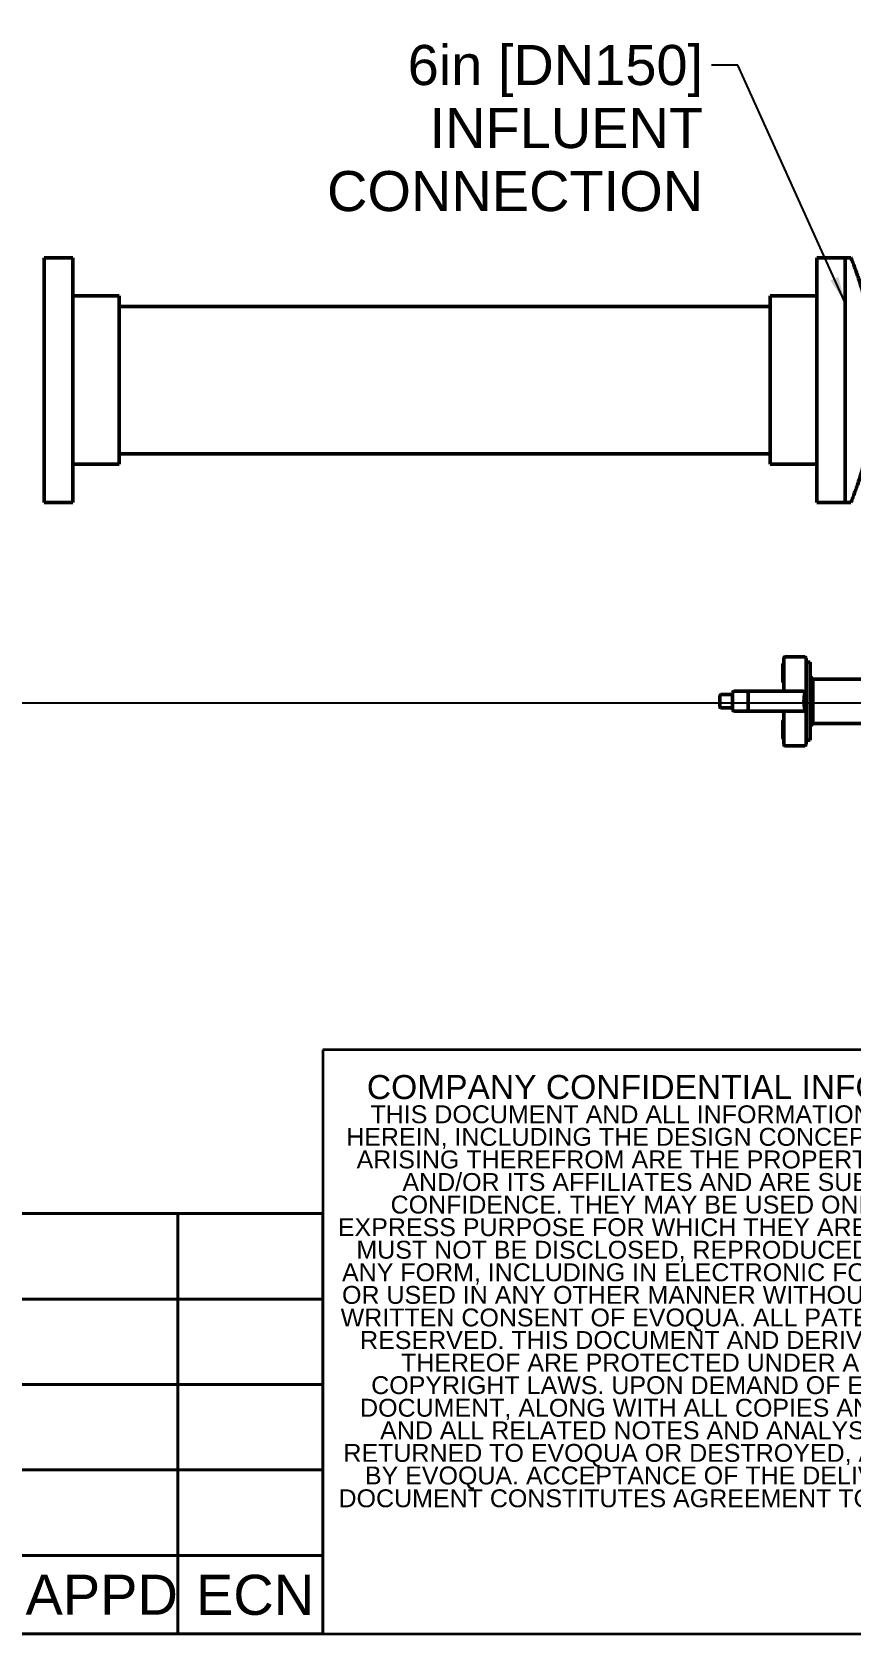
# Model space of a CAD drawing. Header units: inches. Extents: x 15 to 402, y 6 to 258.
# Drawn here: x 260.7 to 297.5, y 6 to 78 of the extents above; entities that cross this region are included whole.
import ezdxf
from ezdxf.enums import TextEntityAlignment as Align

# ---------------------------------------------------------------- set-up
doc = ezdxf.new("R2010")
doc.units = ezdxf.units.IN
doc.header["$LTSCALE"] = 12
doc.header["$MEASUREMENT"] = 0
doc.layers.get('0').update_dxf_attribs({"lineweight": 25})
for name, color, linetype, lineweight in [('Border', 7, 'Continuous', 35), ('Dimension (ANSI)', 7, 'Continuous', 25), ('Symbol', 7, 'Continuous', 25), ('Symbol (ANSI)', 7, 'Continuous', 25), ('Title', 7, 'Continuous', 35), ('Visible (ANSI)', 7, 'Continuous', 50)]:
    doc.layers.add(name, color=color, linetype=linetype, lineweight=lineweight)
doc.styles.add('MEMCOR Medium', font='arial.ttf')
doc.styles.add('Standard A-B-C', font='arial.ttf')
doc.styles.add('Standard D-E', font='arial.ttf')
doc.styles.add('Text Style175', font='arial.ttf')
doc.styles.add('Text Style176', font='arial.ttf')
doc.styles.add('Text Style234', font='arial.ttf')
doc.styles.add('Text Style238', font='arial.ttf')
doc.styles.add('Text Style5', font='arial.ttf')
doc.dimstyles.new('Default (ANSI)', dxfattribs={"dimscale": 12, "dimtxt": 0.15, "dimasz": 0.098425, "dimexe": 0.125, "dimexo": 0.0625, "dimgap": 0.031496, "dimtad": 0, "dimtih": 1, "dimtoh": 1, "dimdec": 4, "dimrnd": 1e-08, "dimzin": 3, "dimdsep": 46, "dimlunit": 5, "dimtxsty": 'MEMCOR Medium', "dimcen": 0.09, "dimdle": 0.393701, "dimclrd": 256, "dimclre": 256, "dimclrt": 256, "dimadec": 0, "dimazin": 1, "dimtfac": 0.8, "dimtofl": 0, "dimtmove": 0, "dimatfit": 3, "dimfxl": 1, "dimfrac": 1, "dimtolj": 1, "dimtzin": 4, "dimlwd": -1, "dimlwe": -1, "dimarcsym": 0})
doc.dimstyles.new('in [mm] D-E NeptuneBenson$7', dxfattribs={"dimscale": 12, "dimtxt": 0.15, "dimasz": 0.098425, "dimexe": 0.125, "dimexo": 0.063, "dimgap": 0.031496, "dimtad": 0, "dimtih": 1, "dimtoh": 1, "dimdec": 4, "dimrnd": 1e-08, "dimzin": 3, "dimdsep": 46, "dimlunit": 5, "dimtxsty": 'Standard D-E', "dimcen": 0.09, "dimdle": 0.393701, "dimclrd": 256, "dimclre": 256, "dimclrt": 256, "dimadec": 1, "dimazin": 1, "dimtfac": 1, "dimtofl": 0, "dimtmove": 0, "dimatfit": 3, "dimfxl": 1, "dimfrac": 1, "dimtolj": 1, "dimtzin": 4, "dimlwd": -1, "dimlwe": -1, "dimarcsym": 0})

# ---------------------------------------------------------------- blocks, each defined once
blk = doc.blocks.new('Borders 22x34_D')
at = {"layer": 'Border'}
blk.add_line((1.25, 0.5), (33.5, 0.5), dxfattribs=at)
blk = doc.blocks.new('Title Blocks D-E')
at = {"layer": 'Title'}
for p, q in [((18.0646, 11.4455), (15.2521, 11.4455)), ((15.2521, 11.4455), (15.2521, 9.258)), ((15.2521, 9.258), (18.0646, 9.258))]:
    blk.add_line(p, q, dxfattribs=at)
at = {"layer": 'Title', "insert": (16.6705, 11.3517), "char_height": 0.06, "width": 2.725909, "attachment_point": 2, "line_spacing_factor": 0.757101, "style": 'Standard A-B-C'}
blk.add_mtext('{\\H1.5x;COMPANY CONFIDENTIAL INFORMATION\\P\\H0.74444x;THIS DOCUMENT AND ALL INFORMATION CONTAINED \\H1.55017x; \\H0.64509x;HEREIN, INCLUDING THE DESIGN CONCEPTS AND THOSE \\H1.34683x; \\H0.74248x;ARISING THEREFROM ARE THE PROPERTY OF EVOQUA \\H1.34875x; \\H0.74142x;AND/OR ITS AFFILIATES AND ARE SUBMITTED IN \\H1.34874x; \\H0.74143x;CONFIDENCE. THEY MAY BE USED ONLY FOR THE \\H1.34874x; \\H0.74143x;EXPRESS PURPOSE FOR WHICH THEY ARE PROVIDED AND \\H1.34874x; \\H0.74143x;MUST NOT BE DISCLOSED, REPRODUCED OR COPIED IN \\H1.34874x; \\H0.74143x;ANY FORM, INCLUDING IN ELECTRONIC FORMAT, LOANED \\H1.34874x; \\H0.74143x;OR USED IN ANY OTHER MANNER WITHOUT THE EXPRESS \\H1.34874x; \\H0.74143x;WRITTEN CONSENT OF EVOQUA. ALL PATENT RIGHTS ARE \\H1.34874x; \\H0.74143x;RESERVED. THIS DOCUMENT AND DERIVATIVE WORKS \\H1.34874x; \\H0.74143x;THEREOF ARE PROTECTED UNDER APPLICABLE \\H1.34874x; \\H0.74143x;COPYRIGHT LAWS. UPON DEMAND OF EVOQUA, THIS \\H1.34874x; \\H0.74143x;DOCUMENT, ALONG WITH ALL COPIES AND EXTRACTS, \\H1.34874x; \\H0.74143x;AND ALL RELATED NOTES AND ANALYSES MUST BE \\H1.34874x; \\H0.74143x;RETURNED TO EVOQUA OR DESTROYED, AS INSTRUCTED \\H1.34874x; \\H0.74143x;BY EVOQUA. ACCEPTANCE OF THE DELIVERY OF THIS \\H1.34874x; \\H0.74143x;DOCUMENT CONSTITUTES AGREEMENT TO THESE TERMS\\H1.01493x;.\\H1.3289x; }', dxfattribs=at)
at = {"layer": 'Title'}
for tag, height, style, p in [('DESIGNER', 0.094, 'Text Style175', (18.4396, 11.1408)), ('CREATION_DATE', 0.094, 'Text Style175', (19.1896, 11.1408)), ('CHECKED_BY', 0.094, 'Text Style175', (18.4396, 10.7033)), ('CHECKED_DATE', 0.094, 'Text Style175', (19.1896, 10.7033)), ('ENG_APPROVED_BY', 0.094, 'Text Style175', (18.4396, 10.2658)), ('ENG_APPROVAL_DATE', 0.094, 'Text Style175', (19.1896, 10.2658)), ('MANAGER', 0.094, 'Text Style175', (18.8146, 9.8283)), ('REVISION_NUMBER', 0.12, 'Text Style5', (25.5646, 9.3768))]:
    blk.add_attdef(tag, text='', height=height, dxfattribs=dict(at, style=style)).set_placement(p, align=Align.MIDDLE_CENTER)
at = {"layer": 'Title', "style": 'Text Style176'}
blk.add_attdef('!Reference', text='', height=0.078, dxfattribs=at).set_placement((18.8771, 9.5267), align=Align.BOTTOM_CENTER)
at = {"layer": 'Title'}
for tag, p, height, style in [('Scale_1_001', (18.7101, 9.31), 0.1181, 'Text Style234'), ('PROJECT_001', (20.0725, 9.3167), 0.12, 'Text Style5'), ('PART_NUMBER_001', (21.199, 9.3168), 0.12, 'Text Style5'), ('@DMS_Reference_001', (23.1283, 9.3168), 0.12, 'Text Style5'), ('Sheet_Number_001', (24.4617, 9.3165), 0.12, 'Text Style5'), ('Number_of_sheets_001', (25.0227, 9.3142), 0.1247, 'Text Style238')]:
    blk.add_attdef(tag, p, '', height=height, dxfattribs=dict(at, style=style))
blk = doc.blocks.new('*D18')
at = {"layer": 'Defpoints', "color": 0, "transparency": 16777216}
for p in [(310.968, 131.37), (253.068, 47.836), (299.125, 47.836)]:
    blk.add_point(p, dxfattribs=at)
at = {"layer": 'Dimension (ANSI)', "transparency": 16777216}
for p, q in [((310.218, 131.37), (251.568, 131.37)), ((253.068, 130.189), (253.068, 104.292)), ((253.068, 49.017), (253.068, 91.969)), ((298.375, 47.836), (251.568, 47.836))]:
    blk.add_line(p, q, dxfattribs=at)
for points in [[(252.872, 130.189), (253.265, 130.189), (253.068, 131.37)], [(252.872, 49.017), (253.265, 49.017), (253.068, 47.836)]]:
    blk.add_solid(points, dxfattribs=at)
at = {"layer": 'Dimension (ANSI)', "transparency": 16777216, "char_height": 1.8, "attachment_point": 5, "style": 'MEMCOR Medium'}
for s, insert in [('\\A1; \\fArial|b0|i0;\\H1.8000;83{\\H0.8x;\\S9#16;} in', (253.068, 99.995)), ('\\A1;[2121.8 mm]{\\P\\fArial|b0|i0;\\H1.8000;SHIPPING HEIGHT\\P\\fArial|b0|i0;\\H1.8000;REF.}', (253.068, 93.833))]:
    blk.add_mtext(s, dxfattribs=dict(at, insert=insert))
blk = doc.blocks.new('REVISION HISTORY')
at = {"layer": 'Symbol', "lineweight": 40}
for p, q in [((12.4486, 2.0747), (22.812, 2.0747)), ((22.2694, 2.0747), (22.2694, 0.7941)), ((22.812, 2.0747), (22.812, 0.7941)), ((12.4486, 1.7545), (22.812, 1.7545)), ((12.4486, 1.4344), (22.812, 1.4344)), ((12.4486, 1.1143), (22.812, 1.1143)), ((12.4486, 0.7941), (22.812, 0.7941)), ((22.2694, 0.5), (22.2694, 0.7941)), ((22.812, 0.5), (22.812, 0.7941)), ((12.4486, 0.5), (22.812, 0.5))]:
    blk.add_line(p, q, dxfattribs=at)
at = {"layer": 'Symbol', "char_height": 0.15, "attachment_point": 7, "style": 'MEMCOR Medium'}
for s, insert in [('APPD', (21.6984, 0.5721)), ('ECN', (22.3368, 0.5695))]:
    blk.add_mtext(s, dxfattribs=dict(at, insert=insert))

msp = doc.modelspace()

# ---------------------------------------------------------------- linework, layer by layer
at = {"layer": 'Visible (ANSI)'}
for p, q in [((261.21877, 56.86465), (261.21877, 67.86465)), ((261.21877, 67.86465), (262.50002, 67.86465)), ((262.50002, 56.86465), (262.50002, 67.86465)), ((295.93752, 67.86465), (295.93752, 56.86465)), ((297.21877, 67.86465), (295.93752, 67.86465)), ((297.21777, 56.86465), (297.21777, 67.86465)), ((297.21777, 67.86465), (297.47632, 67.86465)), ((297.21877, 67.86465), (297.21877, 56.86465)), ((262.50002, 66.1459), (264.59377, 66.1459)), ((264.59377, 58.5834), (264.59377, 66.1459)), ((293.84377, 65.67715), (264.59377, 65.67715)), ((293.84377, 66.1459), (293.84377, 58.5834)), ((295.93752, 66.1459), (293.84377, 66.1459)), ((293.84377, 59.05215), (264.59377, 59.05215)), ((262.50002, 58.5834), (264.59377, 58.5834)), ((295.93752, 58.5834), (293.84377, 58.5834)), ((261.21877, 56.86465), (262.50002, 56.86465)), ((297.21877, 56.86465), (295.93752, 56.86465)), ((297.21777, 56.86465), (297.47632, 56.86465)), ((294.45793, 48.37615), (294.45793, 49.86615)), ((295.39793, 49.92615), (294.51793, 49.92615)), ((295.45793, 49.86615), (295.45793, 45.98615)), ((294.40793, 49.58267), (294.40793, 49.43344)), ((294.40793, 49.43344), (294.40793, 49.41809)), ((294.40793, 49.41809), (294.40793, 49.13486)), ((294.40793, 49.13486), (294.40793, 49.13021)), ((294.40793, 49.13021), (294.40793, 48.81621)), ((294.44793, 49.59267), (294.41793, 49.59267)), ((294.44793, 49.14021), (294.41793, 49.14021)), ((295.45793, 49.67615), (295.63723, 49.67615)), ((295.63723, 46.17615), (295.63723, 49.67615)), ((295.76223, 48.92615), (295.63723, 49.05115)), ((292.15793, 48.31615), (292.15793, 47.53615)), ((292.21793, 48.37615), (292.28293, 48.37615)), ((292.73293, 48.37615), (292.28293, 48.37615)), ((292.73293, 48.37615), (292.79793, 48.37615)), ((292.84764, 48.37615), (292.79793, 48.37615)), ((295.33044, 48.37615), (292.84764, 48.37615)), ((292.85793, 47.53615), (292.85793, 48.31615)), ((294.44793, 48.80621), (294.41793, 48.80621)), ((300.68766, 48.92615), (295.76223, 48.92615)), ((295.76223, 48.92615), (295.76223, 47.21904)), ((291.58293, 48.18615), (291.58293, 47.66615)), ((291.62293, 48.22615), (291.64293, 48.22615)), ((291.64293, 47.62615), (291.62293, 47.62615)), ((292.13793, 48.22615), (291.64293, 48.22615)), ((291.64293, 47.62615), (292.13793, 47.62615)), ((292.28293, 47.47615), (292.21793, 47.47615)), ((292.28293, 47.47615), (292.73293, 47.47615)), ((292.79793, 47.47615), (292.73293, 47.47615)), ((292.79793, 47.47615), (292.84764, 47.47615)), ((292.84764, 47.47615), (295.33044, 47.47615)), ((294.40793, 47.03609), (294.40793, 46.72209)), ((294.44793, 47.04609), (294.41793, 47.04609)), ((294.45793, 45.98615), (294.45793, 47.47615)), ((295.76223, 46.92615), (295.63723, 46.80115)), ((295.76223, 47.21904), (295.76223, 46.92615)), ((304.90363, 46.92615), (295.76223, 46.92615)), ((294.40793, 46.72209), (294.40793, 46.71744)), ((294.40793, 46.71744), (294.40793, 46.4342)), ((294.40793, 46.4342), (294.40793, 46.41886)), ((294.40793, 46.41886), (294.40793, 46.26963)), ((294.41793, 46.71209), (294.44793, 46.71209)), ((294.44793, 46.25963), (294.41793, 46.25963)), ((295.45793, 46.17615), (295.63723, 46.17615)), ((295.39793, 45.92615), (294.51793, 45.92615))]:
    msp.add_line(p, q, dxfattribs=at)
for centre, radius, start, end in [((294.51793, 49.86615), 0.06, 90, 180), ((295.39793, 49.86615), 0.06, 0, 90), ((294.41793, 49.58267), 0.01, 90, 180), ((294.41793, 49.13021), 0.01, 90, 180), ((294.44793, 49.60267), 0.01, 270, 0), ((294.44793, 49.15021), 0.01, 270, 0), ((292.13793, 48.24615), 0.02, 270, 0), ((292.21793, 48.31615), 0.06, 90, 180), ((292.79793, 48.31615), 0.06, 0, 90), ((294.41793, 48.81621), 0.01, 180, 270), ((294.44793, 48.79621), 0.01, 0, 90), ((291.62293, 48.18615), 0.04, 90, 180), ((291.62293, 47.66615), 0.04, 180, 270), ((292.13793, 47.60615), 0.02, 0, 90), ((292.21793, 47.53615), 0.06, 180, 270), ((292.79793, 47.53615), 0.06, 270, 0), ((294.41793, 47.03609), 0.01, 90, 180), ((294.44793, 47.05609), 0.01, 270, 0), ((294.41793, 46.72209), 0.01, 180, 270), ((294.41793, 46.26963), 0.01, 180, 270), ((294.44793, 46.70209), 0.01, 0, 90), ((294.44793, 46.24963), 0.01, 0, 90), ((294.51793, 45.98615), 0.06, 180, 270), ((295.39793, 45.98615), 0.06, 270, 0)]:
    msp.add_arc(centre, radius, start, end, dxfattribs=at)
msp.add_ellipse((297.23013, 47.92615), major_axis=(0, 2), ratio=0.93273543, start_param=1.38164128, end_param=1.75995137, dxfattribs=at)
for points, knots in [([(297.47632, 56.86465), (297.47632, 56.86465), (297.48973, 56.89845), (297.54428, 57.0395), (297.5854, 57.1467), (297.68886, 57.42855), (297.75122, 57.60343), (297.88569, 58.00594), (297.95768, 58.23361), (298.09778, 58.71774), (298.17096, 58.99138), (298.30969, 59.58818), (298.3751, 59.91135), (298.48481, 60.58754), (298.52906, 60.94118), (298.58803, 61.65493), (298.60268, 62.01506), (298.60268, 62.71424), (298.58803, 63.07437), (298.52906, 63.78812), (298.48481, 64.14176), (298.3751, 64.81795), (298.30969, 65.14112), (298.17096, 65.73792), (298.09778, 66.01156), (297.95768, 66.49569), (297.88569, 66.72336), (297.75122, 67.12587), (297.68886, 67.30074), (297.5854, 67.5826), (297.54428, 67.6898), (297.48973, 67.83084), (297.47632, 67.86465), (297.47632, 67.86465)], [-63.90284081, -63.90284081, -63.90284081, -63.90284081, -61.24147201, -61.24147201, -58.58010322, -58.58010322, -55.91873442, -55.91873442, -53.25736563, -53.25736563, -50.59349769, -50.59349769, -47.92962975, -47.92962975, -45.26576181, -45.26576181, -42.60189387, -42.60189387, -39.93802593, -39.93802593, -37.27415799, -37.27415799, -34.61029006, -34.61029006, -31.94642212, -31.94642212, -29.28505332, -29.28505332, -26.62368453, -26.62368453, -23.96231573, -23.96231573, -21.30094694, -21.30094694, -21.30094694, -21.30094694]), ([(295.33044, 48.37615), (295.34034, 48.37615), (295.35108, 48.37477), (295.371, 48.36827), (295.38018, 48.36316), (295.39161, 48.35204), (295.39546, 48.34672), (295.39793, 48.34083)], [0, 0, 0, 0, 0.075473621, 0.075473621, 0.150947243, 0.150947243, 0.198425568, 0.198425568, 0.198425568, 0.198425568]), ([(295.39793, 48.34083), (295.39974, 48.33652), (295.40088, 48.33201), (295.40149, 48.32352), (295.40122, 48.31979), (295.40052, 48.31615)], [-1.8611645692, -1.8611645692, -1.8611645692, -1.8611645692, -1.8248235639, -1.8248235639, -1.7951813573, -1.7951813573, -1.7951813573, -1.7951813573]), ([(295.40052, 47.53615), (295.40072, 47.53509), (295.40089, 47.53402), (295.40164, 47.52775), (295.40131, 47.52268), (295.39948, 47.51556), (295.39877, 47.51348), (295.39793, 47.51146)], [-1.296172627, -1.296172627, -1.296172627, -1.296172627, -1.2877870013, -1.2877870013, -1.2470934725, -1.2470934725, -1.229559107, -1.229559107, -1.229559107, -1.229559107]), ([(295.39793, 47.51146), (295.39546, 47.50558), (295.39161, 47.50026), (295.38018, 47.48914), (295.371, 47.48402), (295.35108, 47.47753), (295.34034, 47.47615), (295.33044, 47.47615)], [0.352418843, 0.352418843, 0.352418843, 0.352418843, 0.399897167, 0.399897167, 0.475370789, 0.475370789, 0.55084441, 0.55084441, 0.55084441, 0.55084441])]:
    msp.add_open_spline(points, degree=3, knots=knots, dxfattribs=at)
for points in [[(295.39793, 48.30221), (295.39876, 48.30689), (295.39963, 48.31154), (295.40052, 48.31615)], [(295.40052, 47.53615), (295.39963, 47.54076), (295.39876, 47.54541), (295.39793, 47.55009)]]:
    msp.add_open_spline(points, degree=3, dxfattribs=at)

# ---------------------------------------------------------------- block references
at = {"xscale": 12, "yscale": 12, "zscale": 12}
for name, p in [('Borders 22x34_D', (0, 0)), ('Title Blocks D-E', (90.7191, -105.09571))]:
    msp.add_blockref(name, p, dxfattribs=at)
at = {"layer": 'Symbol', "xscale": 12, "yscale": 12, "zscale": 12}
msp.add_blockref('REVISION HISTORY', (0, 0), dxfattribs=at)

# ---------------------------------------------------------------- texts
at = {"layer": 'Symbol (ANSI)', "insert": (290.83239, 77.42563), "char_height": 1.8000001, "width": 16.9079281, "attachment_point": 3, "line_spacing_factor": 0.944221, "style": 'Standard D-E'}
msp.add_mtext('\\fArial|b0|i0;6in [DN150]\\P\\fArial|b0|i0;INFLUENT\\P\\fArial|b0|i0;CONNECTION', dxfattribs=at)

# ---------------------------------------------------------------- dimensions: what is measured, and where the dimension line sits
at = {"layer": 'Dimension (ANSI)'}
dim = msp.add_linear_dim(base=(253.06842, 47.83565), p1=(310.96777, 131.37045), p2=(299.12506, 47.83565), angle=90, text=' \\fArial|b0|i0;\\H1.8000;<> in\\X[2121.8 mm]{\\P\\fArial|b0|i0;\\H1.8000;SHIPPING HEIGHT\\P\\fArial|b0|i0;\\H1.8000;REF.}', dimstyle='Default (ANSI)', override={"dimgap": 0.031496, "dimdec": 4, "dimpost": '', "dimtol": 0, "dimlim": 0, "dimtp": 0, "dimtm": 0, "dimtdec": 2, "dimatfit": 1}, dxfattribs=at)
dim.commit()
dim.dimension.update_dxf_attribs({"geometry": '*D18', "text_midpoint": (253.06842, 98.13033), "dimtype": 160})

# ---------------------------------------------------------------- leaders
at = {"layer": 'Symbol (ANSI)', "annotation_type": 0, "has_hookline": 1, "hookline_direction": 1, "text_width": 16.57203}
msp.add_leader([(297.21877, 65.84192), (292.39144, 76.52563), (291.21034, 76.52563)], dimstyle='in [mm] D-E NeptuneBenson$7', override={"dimtad": 0}, dxfattribs=at)

doc.saveas('drawing.dxf')
